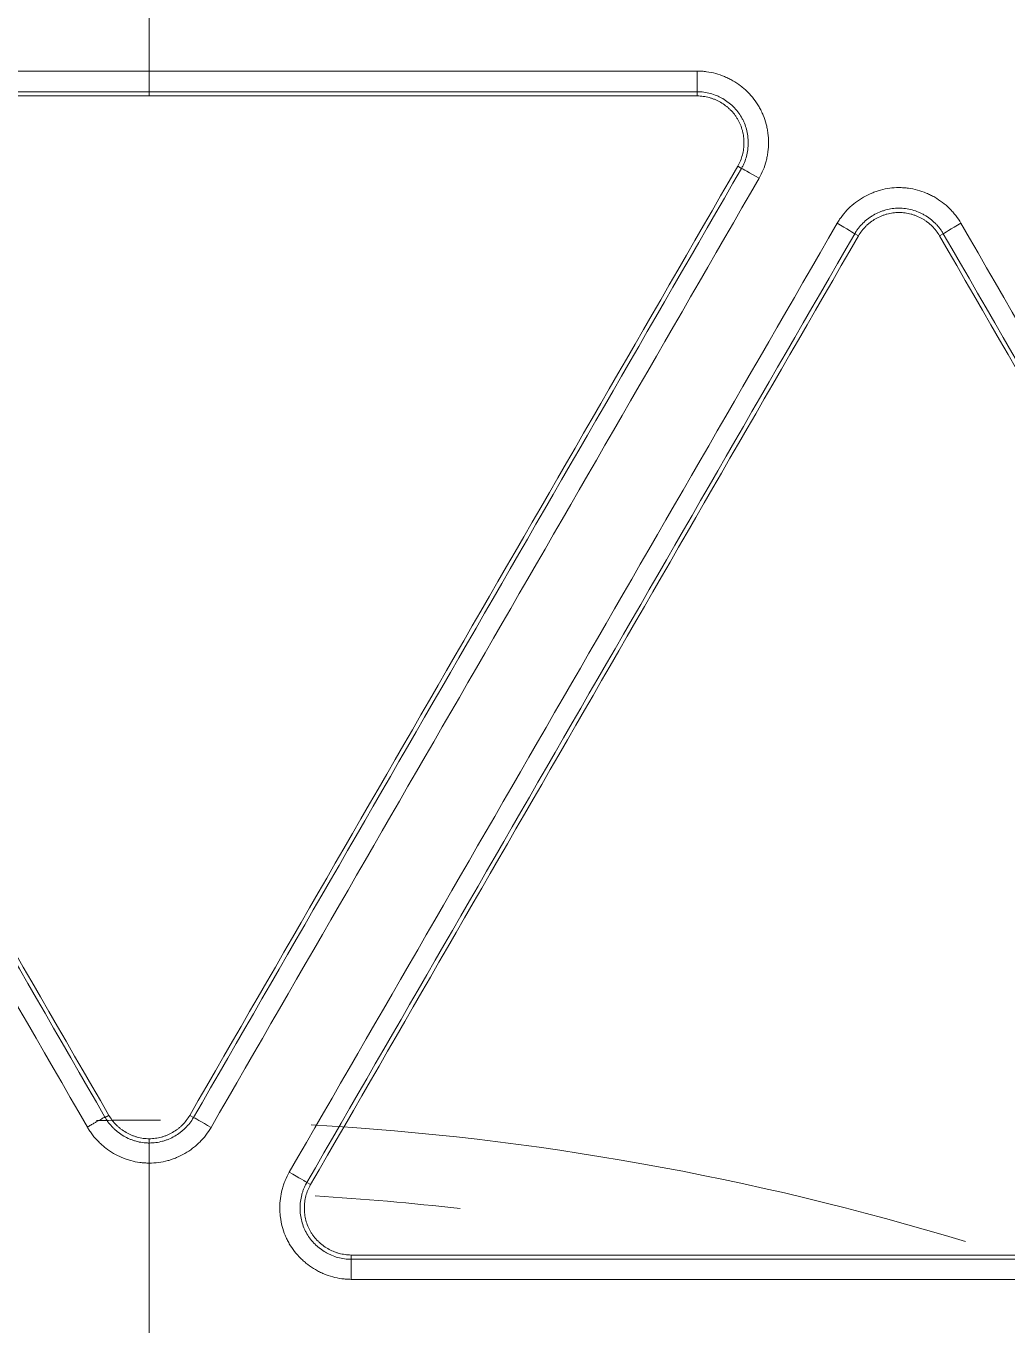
# Model space of a CAD drawing. Header units: inches. Extents: x 405346 to 489838, y -25612 to 14934.
# Drawn here: x 462791.85 to 462814.75, y 4382.03 to 4412.36 of the extents above; entities that cross this region are included whole.
import ezdxf

# ---------------------------------------------------------------- set-up
doc = ezdxf.new("R2010")
doc.units = ezdxf.units.IN
doc.header["$LTSCALE"] = 200
doc.header["$MEASUREMENT"] = 0
doc.linetypes.add('DH-HID2', pattern=[1.2, 0.8, -0.4])
doc.layers.add('FU-FURM', color=251, linetype='DH-HID2')
doc.layers.add('SS-EQ', color=2, linetype='Continuous', lineweight=20)

# ---------------------------------------------------------------- blocks, each defined once
blk = doc.blocks.new('FLLLL')
at = {"layer": 'FU-FURM'}
blk.add_lwpolyline([(463642, 4459.532), (463642, 2859.532), (462842, 2859.532), (462842, 4459.532)], close=True, dxfattribs=at)
blk = doc.blocks.new('4way무풍')
at = {"layer": 'SS-EQ'}
for p, q in [((12.787, 89.299), (12.787, 89.398)), ((13.822, 87.607), (13.735, 87.657)), ((16.551, 86.031), (16.464, 86.081)), ((18.533, 86.081), (18.446, 86.031)), ((0.943, 65.5), (1.03, 65.45)), ((0, 64.855), (0, 64.955)), ((3.677, 63.933), (3.763, 63.883)), ((4.711, 62.241), (4.711, 62.141))]:
    blk.add_line(p, q, dxfattribs=at)
for radius, start, end in [(65.391, 89.76987, 91.08355), (65.391, 73.06459, 86.68513), (63.738, 83.46672, 86.51992)]:
    blk.add_arc((0, 0), radius, start, end, dxfattribs=at)
for centre, major_axis, ratio, start_param, end_param in [((12.787, 89.872), (0, -0.474), 0.001676, 0.034907, 1.586967), ((14.232, 87.37), (-0.41, 0.237), 0.014507, 4.718581, 6.248275), ((16.054, 86.318), (0.41, -0.237), 0.014437, 0.03491, 1.576654), ((18.943, 86.318), (0.41, 0.237), 0.012068, 1.560903, 3.106684), ((1.44, 65.214), (-0.41, 0.237), 0.010058, 4.717946, 6.248277), ((3.267, 64.17), (0.41, -0.237), 0.010023, 0.034908, 1.576022), ((4.711, 61.668), (0, 0.474), 0.000705, 4.72322, 6.248279)]:
    blk.add_ellipse(centre, major_axis=major_axis, ratio=ratio, start_param=start_param, end_param=end_param, dxfattribs=at)
for points, knots in [([(-346.359, 0), (-346.359, 27.812), (-346.359, 55.623), (-346.359, 97.341), (-346.359, 111.247), (-346.359, 139.059), (-346.359, 152.964), (-346.359, 180.776), (-346.359, 194.682), (-346.359, 222.494), (-346.359, 236.4), (-346.358, 257.259), (-346.358, 264.212), (-346.359, 272.903), (-346.359, 274.641), (-346.359, 277.248), (-346.359, 278.117), (-346.358, 279.856), (-346.358, 280.725), (-346.358, 282.028), (-346.358, 282.463), (-346.358, 283.332), (-346.359, 283.767), (-346.359, 284.419), (-346.359, 284.636), (-346.359, 285.07), (-346.358, 285.288), (-346.355, 285.722), (-346.353, 285.939), (-346.345, 286.374), (-346.34, 286.591), (-346.322, 287.243), (-346.305, 287.677), (-346.262, 288.546), (-346.235, 288.98), (-346.174, 289.848), (-346.138, 290.283), (-346.078, 290.934), (-346.057, 291.151), (-346.012, 291.584), (-345.894, 292.666), (-345.748, 293.74), (-345.479, 295.449), (-345.327, 296.299), (-344.817, 298.834), (-344.407, 300.504), (-343.687, 302.982), (-343.172, 304.624), (-342.294, 307.059), (-341.638, 308.662), (-341.119, 309.858), (-340.941, 310.255), (-340.713, 310.75), (-340.668, 310.849), (-340.576, 311.047), (-340.437, 311.342), (-339.919, 312.422), (-339.029, 314.158), (-338.177, 315.659), (-336.854, 317.88), (-335.912, 319.32), (-334.41, 321.417), (-333.378, 322.795), (-331.741, 324.8), (-330.589, 326.095), (-329.702, 327.05), (-329.403, 327.366), (-329.023, 327.757), (-328.947, 327.835), (-328.795, 327.991), (-328.566, 328.224), (-327.719, 329.07), (-326.303, 330.411), (-324.35, 332.11), (-322.332, 333.721), (-320.944, 334.737), (-319.535, 335.723), (-318.819, 336.202), (-317.367, 337.129), (-315.893, 338.027), (-314.376, 338.866), (-313.222, 339.472), (-312.835, 339.671), (-312.249, 339.962), (-312.054, 340.059), (-311.662, 340.249), (-309.896, 341.094), (-308.103, 341.848), (-305.68, 342.749), (-304.055, 343.315), (-302.408, 343.812), (-299.923, 344.505), (-298.245, 344.898), (-295.697, 345.381), (-294.842, 345.525), (-293.766, 345.682), (-293.551, 345.712), (-293.119, 345.77), (-292.903, 345.798), (-292.254, 345.879), (-291.821, 345.928), (-290.523, 346.062), (-289.657, 346.132), (-288.357, 346.21), (-287.924, 346.231), (-287.057, 346.265), (-286.624, 346.277), (-285.974, 346.288), (-285.757, 346.29), (-285.323, 346.293), (-285.107, 346.293), (-284.673, 346.294), (-284.456, 346.293), (-284.023, 346.293), (-283.806, 346.293), (-283.155, 346.292), (-282.722, 346.292), (-281.855, 346.292), (-281.421, 346.292), (-280.12, 346.293), (-279.253, 346.293), (-277.519, 346.294), (-276.652, 346.294), (-274.05, 346.294), (-272.316, 346.294), (-267.113, 346.293), (-263.645, 346.293), (-256.707, 346.293), (-253.239, 346.293), (-242.833, 346.293), (-235.896, 346.294), (-222.022, 346.294), (-215.084, 346.294), (-194.273, 346.294), (-180.398, 346.294), (-152.65, 346.294), (-138.775, 346.294), (-111.027, 346.294), (-97.152, 346.294), (-69.403, 346.294), (-55.529, 346.294), (-34.718, 346.294), (-27.78, 346.294), (-13.906, 346.294), (-6.969, 346.294), (-0.032, 346.294)], [0, 0, 0, 0, 0.125, 0.125, 0.1875, 0.1875, 0.25, 0.25, 0.3125, 0.3125, 0.375, 0.375, 0.40625, 0.40625, 0.414063, 0.414063, 0.417969, 0.417969, 0.421875, 0.421875, 0.423828, 0.423828, 0.425781, 0.425781, 0.426758, 0.426758, 0.427734, 0.427734, 0.428711, 0.428711, 0.429688, 0.429688, 0.431641, 0.431641, 0.433594, 0.433594, 0.435547, 0.435547, 0.436523, 0.436523, 0.4375, 0.441406, 0.441406, 0.445313, 0.445313, 0.453125, 0.453125, 0.457031, 0.460938, 0.464844, 0.464844, 0.466797, 0.466797, 0.467285, 0.467285, 0.467773, 0.46875, 0.472656, 0.476563, 0.476563, 0.484375, 0.484375, 0.488281, 0.492188, 0.496094, 0.496094, 0.498047, 0.498047, 0.498535, 0.498535, 0.499023, 0.5, 0.503906, 0.507813, 0.511719, 0.515625, 0.515625, 0.519531, 0.519531, 0.523438, 0.527344, 0.527344, 0.529297, 0.529297, 0.530273, 0.530273, 0.53125, 0.539063, 0.539063, 0.542969, 0.546875, 0.546875, 0.554688, 0.554688, 0.558594, 0.558594, 0.55957, 0.55957, 0.560547, 0.560547, 0.5625, 0.5625, 0.566406, 0.566406, 0.568359, 0.568359, 0.570313, 0.570313, 0.571289, 0.571289, 0.572266, 0.572266, 0.573242, 0.573242, 0.574219, 0.574219, 0.576172, 0.576172, 0.578125, 0.578125, 0.582031, 0.582031, 0.585938, 0.585938, 0.59375, 0.59375, 0.609375, 0.609375, 0.625, 0.625, 0.65625, 0.65625, 0.6875, 0.6875, 0.75, 0.75, 0.8125, 0.8125, 0.875, 0.875, 0.9375, 0.9375, 0.96875, 0.96875, 1, 1, 1, 1]), ([(0.032, 346.294), (6.969, 346.294), (13.906, 346.294), (27.78, 346.294), (34.717, 346.294), (55.528, 346.294), (69.403, 346.294), (97.151, 346.294), (111.025, 346.294), (138.774, 346.294), (152.648, 346.294), (180.396, 346.294), (194.27, 346.294), (215.082, 346.294), (222.019, 346.294), (235.893, 346.294), (242.83, 346.293), (253.236, 346.293), (256.704, 346.293), (263.641, 346.293), (267.11, 346.293), (272.313, 346.294), (274.047, 346.294), (276.648, 346.294), (277.516, 346.294), (279.25, 346.293), (280.117, 346.293), (281.418, 346.292), (281.851, 346.292), (282.718, 346.292), (283.152, 346.292), (283.802, 346.293), (284.019, 346.293), (284.453, 346.293), (284.669, 346.294), (285.103, 346.293), (285.32, 346.293), (285.753, 346.29), (285.97, 346.288), (286.62, 346.277), (287.054, 346.265), (287.92, 346.231), (288.353, 346.21), (289.653, 346.132), (290.519, 346.062), (291.818, 345.929), (292.25, 345.88), (292.899, 345.799), (293.116, 345.771), (293.548, 345.712), (294.627, 345.561), (295.697, 345.381), (298.249, 344.897), (299.929, 344.504), (302.417, 343.81), (304.065, 343.312), (305.692, 342.745), (308.116, 341.843), (309.711, 341.171), (311.481, 340.335), (311.677, 340.241), (312.069, 340.051), (312.265, 339.955), (312.851, 339.663), (313.238, 339.464), (314.393, 338.857), (315.91, 338.017), (317.385, 337.118), (318.837, 336.19), (319.553, 335.711), (320.962, 334.724), (322.351, 333.707), (324.369, 332.094), (326.323, 330.393), (327.582, 329.199), (328.355, 328.434), (328.586, 328.204), (328.815, 327.97), (328.968, 327.815), (329.044, 327.736), (329.423, 327.345), (329.723, 327.029), (330.61, 326.072), (331.762, 324.776), (333.399, 322.77), (334.43, 321.391), (335.932, 319.291), (336.873, 317.85), (338.196, 315.627), (339.047, 314.124), (339.838, 312.579), (340.313, 311.601), (340.454, 311.306), (340.593, 311.01), (340.685, 310.812), (340.731, 310.713), (340.958, 310.218), (341.136, 309.82), (341.654, 308.624), (342.309, 307.019), (343.186, 304.582), (343.7, 302.939), (344.419, 300.459), (344.828, 298.787), (345.336, 296.251), (345.487, 295.4), (345.755, 293.69), (345.871, 292.83), (345.994, 291.749), (346.017, 291.532), (346.062, 291.099), (346.083, 290.881), (346.143, 290.23), (346.178, 289.796), (346.239, 288.927), (346.265, 288.492), (346.307, 287.624), (346.324, 287.189), (346.342, 286.538), (346.347, 286.32), (346.354, 285.886), (346.356, 285.669), (346.359, 285.234), (346.359, 285.017), (346.359, 284.582), (346.359, 284.365), (346.359, 283.714), (346.358, 283.279), (346.358, 282.41), (346.358, 281.976), (346.358, 280.672), (346.358, 279.803), (346.359, 278.065), (346.359, 277.196), (346.359, 274.59), (346.359, 272.852), (346.358, 264.162), (346.359, 257.21), (346.359, 236.355), (346.359, 222.452), (346.359, 194.646), (346.359, 180.742), (346.359, 152.936), (346.359, 139.033), (346.359, 111.226), (346.359, 69.516), (346.359, 27.806), (346.359, 0)], [0, 0, 0, 0, 0.03125, 0.03125, 0.0625, 0.0625, 0.125, 0.125, 0.1875, 0.1875, 0.25, 0.25, 0.3125, 0.3125, 0.34375, 0.34375, 0.375, 0.375, 0.390625, 0.390625, 0.40625, 0.40625, 0.414062, 0.414062, 0.417969, 0.417969, 0.421875, 0.421875, 0.423828, 0.423828, 0.425781, 0.425781, 0.426758, 0.426758, 0.427734, 0.427734, 0.428711, 0.428711, 0.429687, 0.429687, 0.431641, 0.431641, 0.433594, 0.433594, 0.4375, 0.4375, 0.439453, 0.439453, 0.44043, 0.44043, 0.441406, 0.445312, 0.445312, 0.453125, 0.453125, 0.457031, 0.460937, 0.460937, 0.46875, 0.46875, 0.469727, 0.469727, 0.470703, 0.470703, 0.472656, 0.472656, 0.476562, 0.480469, 0.480469, 0.484375, 0.484375, 0.488281, 0.492187, 0.496094, 0.5, 0.5, 0.500977, 0.501465, 0.501465, 0.501953, 0.501953, 0.503906, 0.503906, 0.507812, 0.511719, 0.515625, 0.515625, 0.523437, 0.523437, 0.527344, 0.53125, 0.53125, 0.532227, 0.532715, 0.532715, 0.533203, 0.533203, 0.535156, 0.535156, 0.539062, 0.542969, 0.546875, 0.546875, 0.554687, 0.554687, 0.558594, 0.558594, 0.5625, 0.5625, 0.563477, 0.563477, 0.564453, 0.564453, 0.566406, 0.566406, 0.568359, 0.568359, 0.570312, 0.570312, 0.571289, 0.571289, 0.572266, 0.572266, 0.573242, 0.573242, 0.574219, 0.574219, 0.576172, 0.576172, 0.578125, 0.578125, 0.582031, 0.582031, 0.585937, 0.585937, 0.59375, 0.59375, 0.625, 0.625, 0.6875, 0.6875, 0.75, 0.75, 0.8125, 0.8125, 0.875, 1, 1, 1, 1]), ([(-0.032, 345.099), (-6.961, 345.099), (-13.891, 345.099), (-27.749, 345.099), (-34.679, 345.098), (-55.467, 345.098), (-69.326, 345.098), (-97.044, 345.097), (-110.903, 345.097), (-138.621, 345.096), (-152.479, 345.095), (-180.197, 345.093), (-194.056, 345.092), (-214.845, 345.089), (-221.774, 345.088), (-235.633, 345.086), (-242.562, 345.085), (-256.421, 345.082), (-263.351, 345.08), (-272.012, 345.079), (-273.745, 345.079), (-276.343, 345.078), (-277.21, 345.078), (-278.942, 345.077), (-279.808, 345.077), (-281.107, 345.076), (-281.54, 345.076), (-282.407, 345.076), (-282.84, 345.076), (-283.706, 345.075), (-284.139, 345.075), (-284.789, 345.074), (-285.005, 345.073), (-285.438, 345.071), (-285.655, 345.069), (-286.304, 345.059), (-286.737, 345.048), (-287.602, 345.017), (-288.034, 344.996), (-289.33, 344.921), (-290.194, 344.852), (-291.488, 344.721), (-291.92, 344.673), (-292.566, 344.593), (-292.782, 344.565), (-293.212, 344.507), (-294.286, 344.357), (-295.351, 344.179), (-297.891, 343.698), (-299.563, 343.307), (-302.038, 342.614), (-303.678, 342.117), (-305.297, 341.55), (-307.709, 340.648), (-309.296, 339.975), (-311.056, 339.137), (-311.349, 338.996), (-311.641, 338.852), (-311.836, 338.756), (-311.933, 338.707), (-312.418, 338.463), (-312.803, 338.264), (-313.95, 337.656), (-314.704, 337.235), (-316.19, 336.364), (-316.921, 335.913), (-318.363, 334.982), (-319.073, 334.501), (-320.472, 333.511), (-321.848, 332.49), (-323.849, 330.871), (-325.784, 329.163), (-327.03, 327.964), (-327.795, 327.195), (-327.947, 327.04), (-328.25, 326.729), (-328.401, 326.572), (-328.849, 326.101), (-329.144, 325.784), (-330.019, 324.826), (-331.153, 323.527), (-332.763, 321.515), (-333.776, 320.132), (-334.759, 318.728), (-335.235, 318.015), (-336.157, 316.57), (-336.603, 315.837), (-337.465, 314.349), (-338.296, 312.841), (-339.065, 311.29), (-339.481, 310.406), (-339.527, 310.307), (-339.618, 310.11), (-339.754, 309.814), (-340.065, 309.122), (-340.322, 308.526), (-340.821, 307.33), (-341.451, 305.726), (-342.288, 303.29), (-342.776, 301.647), (-343.454, 299.168), (-343.836, 297.496), (-344.302, 294.959), (-344.439, 294.108), (-344.619, 292.825), (-344.701, 292.181), (-344.786, 291.427), (-344.82, 291.103), (-344.842, 290.887), (-344.852, 290.779), (-344.946, 289.806), (-345.01, 288.941), (-345.078, 287.644), (-345.096, 287.211), (-345.116, 286.563), (-345.122, 286.346), (-345.13, 285.914), (-345.133, 285.698), (-345.138, 285.265), (-345.139, 285.049), (-345.14, 284.616), (-345.14, 284.4), (-345.141, 283.751), (-345.141, 283.319), (-345.141, 282.67), (-345.141, 282.453), (-345.141, 282.021), (-345.141, 281.805), (-345.142, 281.156), (-345.142, 280.723), (-345.142, 279.426), (-345.143, 278.561), (-345.144, 276.83), (-345.144, 275.965), (-345.145, 273.37), (-345.145, 271.64), (-345.146, 262.989), (-345.147, 256.068), (-345.152, 235.306), (-345.154, 221.464), (-345.157, 193.781), (-345.158, 179.94), (-345.16, 152.257), (-345.161, 138.415), (-345.162, 110.732), (-345.163, 69.207), (-345.164, 27.683), (-345.164, 0)], [0, 0, 0, 0, 0.03125, 0.03125, 0.0625, 0.0625, 0.125, 0.125, 0.1875, 0.1875, 0.25, 0.25, 0.3125, 0.3125, 0.34375, 0.34375, 0.375, 0.375, 0.40625, 0.40625, 0.414063, 0.414063, 0.417969, 0.417969, 0.421875, 0.421875, 0.423828, 0.423828, 0.425781, 0.425781, 0.427734, 0.427734, 0.428711, 0.428711, 0.429688, 0.429688, 0.431641, 0.431641, 0.433594, 0.433594, 0.4375, 0.4375, 0.439453, 0.439453, 0.44043, 0.44043, 0.441406, 0.445313, 0.445313, 0.453125, 0.453125, 0.457031, 0.460938, 0.460938, 0.46875, 0.46875, 0.469727, 0.470215, 0.470215, 0.470703, 0.470703, 0.472656, 0.472656, 0.476563, 0.476563, 0.480469, 0.480469, 0.484375, 0.484375, 0.488281, 0.492188, 0.496094, 0.5, 0.5, 0.500977, 0.500977, 0.501953, 0.501953, 0.503906, 0.503906, 0.507813, 0.511719, 0.515625, 0.515625, 0.519531, 0.519531, 0.523438, 0.523438, 0.527344, 0.53125, 0.53125, 0.531738, 0.531738, 0.532227, 0.533203, 0.535156, 0.535156, 0.539063, 0.542969, 0.546875, 0.546875, 0.554688, 0.554688, 0.558594, 0.558594, 0.560547, 0.561523, 0.562012, 0.562012, 0.5625, 0.5625, 0.566406, 0.566406, 0.568359, 0.568359, 0.569336, 0.569336, 0.570313, 0.570313, 0.571289, 0.571289, 0.572266, 0.572266, 0.574219, 0.574219, 0.575195, 0.575195, 0.576172, 0.576172, 0.578125, 0.578125, 0.582031, 0.582031, 0.585938, 0.585938, 0.59375, 0.59375, 0.625, 0.625, 0.6875, 0.6875, 0.75, 0.75, 0.8125, 0.8125, 0.875, 1, 1, 1, 1]), ([(345.164, 0), (345.164, 27.72), (345.163, 69.299), (345.162, 110.879), (345.161, 138.598), (345.16, 152.458), (345.159, 180.178), (345.157, 194.038), (345.154, 221.758), (345.152, 235.618), (345.147, 256.407), (345.146, 263.337), (345.145, 272), (345.145, 273.732), (345.144, 276.331), (345.144, 277.197), (345.143, 278.93), (345.142, 279.796), (345.142, 281.095), (345.141, 281.528), (345.141, 282.395), (345.142, 282.828), (345.141, 283.694), (345.141, 284.127), (345.14, 284.777), (345.139, 284.993), (345.136, 285.426), (345.134, 285.643), (345.124, 286.293), (345.113, 286.726), (345.081, 287.592), (345.06, 288.025), (345.009, 288.891), (344.979, 289.324), (344.926, 289.973), (344.898, 290.298), (344.868, 290.622), (344.847, 290.839), (344.836, 290.947), (344.736, 291.92), (344.629, 292.78), (344.379, 294.49), (344.236, 295.34), (343.754, 297.876), (343.361, 299.547), (342.666, 302.024), (342.167, 303.666), (341.312, 306.1), (340.67, 307.703), (340.162, 308.898), (339.901, 309.494), (339.629, 310.086), (339.446, 310.481), (339.353, 310.677), (338.885, 311.657), (338.495, 312.43), (337.684, 313.954), (337.263, 314.706), (336.391, 316.188), (335.94, 316.919), (335.007, 318.359), (334.525, 319.069), (333.532, 320.468), (332.508, 321.846), (330.881, 323.85), (329.736, 325.143), (328.853, 326.097), (328.555, 326.413), (328.177, 326.804), (328.101, 326.882), (327.949, 327.037), (327.721, 327.27), (327.491, 327.5), (326.721, 328.264), (325.466, 329.454), (323.518, 331.149), (321.504, 332.755), (320.119, 333.766), (318.711, 334.748), (317.997, 335.224), (316.546, 336.146), (315.81, 336.592), (314.315, 337.454), (313.557, 337.87), (312.595, 338.371), (312.305, 338.52), (312.014, 338.666), (311.82, 338.764), (311.722, 338.812), (311.235, 339.053), (310.844, 339.24), (309.666, 339.79), (308.875, 340.138), (307.283, 340.799), (305.68, 341.425), (303.244, 342.257), (301.598, 342.742), (299.114, 343.417), (297.436, 343.796), (294.888, 344.258), (294.033, 344.394), (292.957, 344.542), (292.742, 344.57), (292.31, 344.625), (291.663, 344.703), (291.015, 344.771), (289.72, 344.892), (288.856, 344.953), (287.56, 345.018), (287.128, 345.036), (286.48, 345.054), (286.264, 345.059), (285.832, 345.066), (285.615, 345.069), (285.183, 345.072), (284.967, 345.073), (284.535, 345.074), (284.318, 345.075), (283.67, 345.075), (283.237, 345.076), (282.589, 345.076), (282.373, 345.076), (281.94, 345.076), (281.724, 345.076), (281.076, 345.076), (280.643, 345.076), (279.346, 345.077), (278.481, 345.077), (276.752, 345.078), (275.887, 345.078), (273.293, 345.079), (271.563, 345.079), (262.916, 345.08), (255.998, 345.082), (242.162, 345.085), (235.244, 345.086), (221.408, 345.088), (214.49, 345.089), (193.736, 345.092), (179.9, 345.093), (152.228, 345.095), (138.392, 345.096), (110.72, 345.097), (96.884, 345.097), (69.212, 345.098), (55.376, 345.098), (34.622, 345.098), (27.704, 345.099), (13.868, 345.099), (6.95, 345.099), (0.032, 345.099)], [0, 0, 0, 0, 0.125, 0.1875, 0.1875, 0.25, 0.25, 0.3125, 0.3125, 0.375, 0.375, 0.40625, 0.40625, 0.414063, 0.414063, 0.417969, 0.417969, 0.421875, 0.421875, 0.423828, 0.423828, 0.425781, 0.425781, 0.427734, 0.427734, 0.428711, 0.428711, 0.429688, 0.429688, 0.431641, 0.431641, 0.433594, 0.433594, 0.435547, 0.435547, 0.436523, 0.437012, 0.437012, 0.4375, 0.4375, 0.441406, 0.441406, 0.445313, 0.445313, 0.453125, 0.453125, 0.457031, 0.460938, 0.464844, 0.464844, 0.466797, 0.467773, 0.467773, 0.46875, 0.46875, 0.472656, 0.472656, 0.476563, 0.476563, 0.480469, 0.480469, 0.484375, 0.484375, 0.488281, 0.492188, 0.496094, 0.496094, 0.498047, 0.498047, 0.498535, 0.498535, 0.499023, 0.5, 0.5, 0.503906, 0.507813, 0.511719, 0.515625, 0.515625, 0.519531, 0.519531, 0.523438, 0.523438, 0.527344, 0.527344, 0.52832, 0.528809, 0.528809, 0.529297, 0.529297, 0.53125, 0.53125, 0.535156, 0.535156, 0.539063, 0.542969, 0.546875, 0.546875, 0.554688, 0.554688, 0.558594, 0.558594, 0.55957, 0.55957, 0.560547, 0.5625, 0.5625, 0.566406, 0.566406, 0.568359, 0.568359, 0.569336, 0.569336, 0.570313, 0.570313, 0.571289, 0.571289, 0.572266, 0.572266, 0.574219, 0.574219, 0.575195, 0.575195, 0.576172, 0.576172, 0.578125, 0.578125, 0.582031, 0.582031, 0.585938, 0.585938, 0.59375, 0.59375, 0.625, 0.625, 0.65625, 0.65625, 0.6875, 0.6875, 0.75, 0.75, 0.8125, 0.8125, 0.875, 0.875, 0.9375, 0.9375, 0.96875, 0.96875, 1, 1, 1, 1]), ([(0, 89.879), (0, 89.849), (0, 89.818), (0, 89.758), (0, 89.728), (0, 89.671), (0, 89.643), (0, 89.592), (0, 89.567), (0, 89.523), (0, 89.503), (0, 89.467), (0, 89.452), (0, 89.427), (0, 89.417), (0, 89.403), (0, 89.399), (0, 89.398)], [0, 0, 0, 0, 0.125, 0.125, 0.25, 0.25, 0.375, 0.375, 0.5, 0.5, 0.625, 0.625, 0.75, 0.75, 0.875, 0.875, 1, 1, 1, 1]), ([(12.788, 89.879), (12.825, 89.879), (12.862, 89.878), (12.935, 89.873), (12.971, 89.869), (13.079, 89.855), (13.221, 89.825), (13.358, 89.778), (13.443, 89.743), (13.46, 89.736), (13.493, 89.72), (13.542, 89.697), (13.59, 89.671), (13.685, 89.617), (13.745, 89.577), (13.831, 89.51), (13.86, 89.487), (13.901, 89.451), (13.915, 89.439), (13.942, 89.414), (13.955, 89.401), (14.019, 89.337), (14.115, 89.229), (14.196, 89.108), (14.251, 89.013), (14.268, 88.981), (14.3, 88.915), (14.315, 88.882), (14.357, 88.782), (14.379, 88.713), (14.407, 88.608), (14.415, 88.572), (14.426, 88.519), (14.429, 88.501), (14.435, 88.465), (14.438, 88.447), (14.449, 88.356), (14.458, 88.211), (14.449, 88.066), (14.438, 87.976), (14.435, 87.958), (14.429, 87.922), (14.426, 87.904), (14.415, 87.85), (14.407, 87.814), (14.379, 87.709), (14.356, 87.64), (14.301, 87.506), (14.269, 87.441), (14.233, 87.377)], [0, 0, 0, 0, 0.03125, 0.03125, 0.0625, 0.0625, 0.125, 0.1875, 0.1875, 0.203125, 0.203125, 0.21875, 0.25, 0.25, 0.3125, 0.3125, 0.34375, 0.34375, 0.359375, 0.359375, 0.375, 0.375, 0.4375, 0.5, 0.5, 0.53125, 0.53125, 0.5625, 0.5625, 0.625, 0.625, 0.65625, 0.65625, 0.671875, 0.671875, 0.6875, 0.6875, 0.75, 0.8125, 0.8125, 0.828125, 0.828125, 0.84375, 0.84375, 0.875, 0.875, 0.9375, 0.9375, 1, 1, 1, 1]), ([(13.822, 87.607), (13.823, 87.61), (13.825, 87.613), (13.828, 87.618), (13.833, 87.627), (13.844, 87.647), (13.865, 87.688), (13.881, 87.723), (13.91, 87.795), (13.926, 87.844), (13.946, 87.92), (13.952, 87.945), (13.962, 87.997), (13.966, 88.023), (13.976, 88.1), (13.983, 88.204), (13.976, 88.307), (13.968, 88.372), (13.966, 88.385), (13.962, 88.411), (13.955, 88.45), (13.946, 88.488), (13.926, 88.563), (13.91, 88.612), (13.881, 88.684), (13.87, 88.708), (13.847, 88.755), (13.835, 88.778), (13.796, 88.846), (13.767, 88.889), (13.703, 88.971), (13.669, 89.01), (13.613, 89.065), (13.594, 89.083), (13.554, 89.117), (13.534, 89.133), (13.472, 89.181), (13.429, 89.209), (13.361, 89.248), (13.327, 89.267), (13.292, 89.284), (13.268, 89.295), (13.256, 89.3), (13.195, 89.325), (13.097, 89.359), (12.996, 89.38), (12.918, 89.391), (12.892, 89.393), (12.853, 89.396), (12.84, 89.397), (12.82, 89.398), (12.81, 89.398), (12.801, 89.398), (12.794, 89.398), (12.791, 89.398), (12.787, 89.398)], [0, 0, 0, 0, 0.003906, 0.003906, 0.007812, 0.015625, 0.03125, 0.0625, 0.0625, 0.125, 0.125, 0.15625, 0.15625, 0.1875, 0.1875, 0.25, 0.3125, 0.3125, 0.328125, 0.328125, 0.34375, 0.375, 0.375, 0.4375, 0.4375, 0.46875, 0.46875, 0.5, 0.5, 0.5625, 0.5625, 0.625, 0.625, 0.65625, 0.65625, 0.6875, 0.6875, 0.75, 0.75, 0.78125, 0.796875, 0.796875, 0.8125, 0.8125, 0.875, 0.9375, 0.9375, 0.96875, 0.96875, 0.984375, 0.984375, 0.992188, 0.996094, 0.996094, 1, 1, 1, 1]), ([(12.787, 89.299), (12.836, 89.299), (12.883, 89.295), (12.977, 89.282), (13.024, 89.273), (13.093, 89.254), (13.116, 89.247), (13.161, 89.231), (13.184, 89.222), (13.25, 89.195), (13.335, 89.152), (13.414, 89.1), (13.462, 89.063), (13.471, 89.056), (13.49, 89.041), (13.518, 89.018), (13.544, 88.993), (13.594, 88.943), (13.626, 88.908), (13.67, 88.852), (13.684, 88.832), (13.71, 88.793), (13.723, 88.772), (13.759, 88.71), (13.801, 88.624), (13.831, 88.534), (13.849, 88.465), (13.855, 88.441), (13.864, 88.394), (13.868, 88.371), (13.877, 88.3), (13.88, 88.252), (13.88, 88.181), (13.879, 88.157), (13.876, 88.109), (13.874, 88.085), (13.865, 88.014), (13.846, 87.92), (13.816, 87.83), (13.78, 87.742), (13.759, 87.699), (13.735, 87.657)], [0, 0, 0, 0, 0.0625, 0.0625, 0.125, 0.125, 0.15625, 0.15625, 0.1875, 0.1875, 0.25, 0.3125, 0.3125, 0.328125, 0.328125, 0.34375, 0.375, 0.375, 0.4375, 0.4375, 0.46875, 0.46875, 0.5, 0.5, 0.5625, 0.625, 0.625, 0.65625, 0.65625, 0.6875, 0.6875, 0.75, 0.75, 0.78125, 0.78125, 0.8125, 0.8125, 0.875, 0.9375, 0.9375, 1, 1, 1, 1]), ([(16.055, 86.325), (16.073, 86.357), (16.093, 86.388), (16.134, 86.449), (16.155, 86.478), (16.222, 86.565), (16.318, 86.673), (16.427, 86.768), (16.5, 86.823), (16.514, 86.834), (16.544, 86.856), (16.589, 86.887), (16.636, 86.915), (16.73, 86.97), (16.794, 87.002), (16.895, 87.044), (16.929, 87.057), (16.981, 87.075), (16.998, 87.08), (17.033, 87.091), (17.051, 87.096), (17.138, 87.12), (17.209, 87.135), (17.353, 87.154), (17.425, 87.159), (17.534, 87.159), (17.571, 87.158), (17.644, 87.153), (17.681, 87.149), (17.79, 87.135), (17.861, 87.12), (18, 87.082), (18.069, 87.059), (18.169, 87.017), (18.203, 87.002), (18.252, 86.977), (18.268, 86.969), (18.3, 86.952), (18.316, 86.943), (18.395, 86.897), (18.515, 86.817), (18.625, 86.722), (18.69, 86.658), (18.703, 86.645), (18.728, 86.618), (18.765, 86.578), (18.8, 86.536), (18.867, 86.449), (18.907, 86.389), (18.944, 86.325)], [0, 0, 0, 0, 0.03125, 0.03125, 0.0625, 0.0625, 0.125, 0.1875, 0.1875, 0.203125, 0.203125, 0.21875, 0.25, 0.25, 0.3125, 0.3125, 0.34375, 0.34375, 0.359375, 0.359375, 0.375, 0.375, 0.4375, 0.4375, 0.5, 0.5, 0.53125, 0.53125, 0.5625, 0.5625, 0.625, 0.625, 0.6875, 0.6875, 0.71875, 0.71875, 0.734375, 0.734375, 0.75, 0.75, 0.8125, 0.875, 0.875, 0.890625, 0.890625, 0.90625, 0.9375, 0.9375, 1, 1, 1, 1]), ([(18.533, 86.081), (18.529, 86.087), (18.526, 86.093), (18.519, 86.104), (18.509, 86.121), (18.484, 86.159), (18.446, 86.212), (18.413, 86.252), (18.378, 86.291), (18.36, 86.31), (18.304, 86.365), (18.225, 86.433), (18.139, 86.49), (18.071, 86.529), (18.048, 86.542), (18.001, 86.565), (17.978, 86.576), (17.906, 86.606), (17.857, 86.623), (17.757, 86.65), (17.706, 86.66), (17.628, 86.671), (17.602, 86.674), (17.55, 86.677), (17.523, 86.678), (17.445, 86.678), (17.393, 86.674), (17.291, 86.66), (17.24, 86.65), (17.165, 86.629), (17.139, 86.621), (17.09, 86.604), (17.066, 86.595), (16.994, 86.565), (16.948, 86.542), (16.88, 86.503), (16.847, 86.482), (16.815, 86.46), (16.794, 86.445), (16.783, 86.437), (16.731, 86.398), (16.653, 86.33), (16.584, 86.252), (16.536, 86.191), (16.521, 86.17), (16.499, 86.137), (16.491, 86.126), (16.481, 86.109), (16.478, 86.104), (16.471, 86.093), (16.468, 86.087), (16.464, 86.081)], [0, 0, 0, 0, 0.007813, 0.007813, 0.015625, 0.03125, 0.0625, 0.09375, 0.09375, 0.125, 0.125, 0.1875, 0.25, 0.25, 0.28125, 0.28125, 0.3125, 0.3125, 0.375, 0.375, 0.4375, 0.4375, 0.46875, 0.46875, 0.5, 0.5, 0.5625, 0.5625, 0.625, 0.625, 0.65625, 0.65625, 0.6875, 0.6875, 0.75, 0.75, 0.78125, 0.796875, 0.796875, 0.8125, 0.8125, 0.875, 0.9375, 0.9375, 0.96875, 0.96875, 0.984375, 0.984375, 0.992188, 0.992188, 1, 1, 1, 1]), ([(16.551, 86.031), (16.575, 86.073), (16.601, 86.113), (16.66, 86.188), (16.691, 86.223), (16.742, 86.273), (16.76, 86.29), (16.796, 86.321), (16.815, 86.336), (16.872, 86.38), (16.951, 86.432), (17.036, 86.475), (17.091, 86.498), (17.103, 86.502), (17.125, 86.511), (17.159, 86.523), (17.193, 86.534), (17.262, 86.553), (17.308, 86.562), (17.379, 86.572), (17.402, 86.574), (17.45, 86.578), (17.474, 86.579), (17.546, 86.579), (17.641, 86.572), (17.734, 86.553), (17.804, 86.534), (17.827, 86.527), (17.872, 86.511), (17.894, 86.503), (17.96, 86.475), (18.003, 86.454), (18.065, 86.419), (18.085, 86.406), (18.125, 86.38), (18.144, 86.366), (18.202, 86.322), (18.274, 86.26), (18.337, 86.189), (18.395, 86.113), (18.422, 86.073), (18.446, 86.031)], [0, 0, 0, 0, 0.0625, 0.0625, 0.125, 0.125, 0.15625, 0.15625, 0.1875, 0.1875, 0.25, 0.3125, 0.3125, 0.328125, 0.328125, 0.34375, 0.375, 0.375, 0.4375, 0.4375, 0.46875, 0.46875, 0.5, 0.5, 0.5625, 0.625, 0.625, 0.65625, 0.65625, 0.6875, 0.6875, 0.75, 0.75, 0.78125, 0.78125, 0.8125, 0.8125, 0.875, 0.9375, 0.9375, 1, 1, 1, 1]), ([(-1.446, 65.229), (-1.419, 65.244), (-1.393, 65.259), (-1.342, 65.289), (-1.317, 65.303), (-1.268, 65.331), (-1.245, 65.344), (-1.201, 65.369), (-1.18, 65.381), (-1.143, 65.402), (-1.125, 65.412), (-1.095, 65.429), (-1.082, 65.436), (-1.061, 65.448), (-1.052, 65.452), (-1.04, 65.459), (-1.037, 65.46), (-1.036, 65.461)], [0, 0, 0, 0, 0.125, 0.125, 0.25, 0.25, 0.375, 0.375, 0.5, 0.5, 0.625, 0.625, 0.75, 0.75, 0.875, 0.875, 1, 1, 1, 1]), ([(0, 64.387), (-0.037, 64.387), (-0.074, 64.388), (-0.147, 64.393), (-0.183, 64.397), (-0.291, 64.411), (-0.363, 64.426), (-0.468, 64.455), (-0.503, 64.465), (-0.555, 64.483), (-0.572, 64.49), (-0.606, 64.503), (-0.623, 64.51), (-0.708, 64.545), (-0.838, 64.61), (-0.959, 64.692), (-1.031, 64.748), (-1.046, 64.759), (-1.074, 64.782), (-1.088, 64.794), (-1.129, 64.831), (-1.156, 64.856), (-1.233, 64.934), (-1.281, 64.988), (-1.347, 65.075), (-1.378, 65.12), (-1.413, 65.174), (-1.427, 65.197), (-1.436, 65.213), (-1.441, 65.221), (-1.446, 65.229)], [0, 0, 0, 0, 0.0625, 0.0625, 0.125, 0.125, 0.25, 0.25, 0.3125, 0.3125, 0.34375, 0.34375, 0.375, 0.375, 0.5, 0.625, 0.625, 0.65625, 0.65625, 0.6875, 0.6875, 0.75, 0.75, 0.875, 0.875, 0.9375, 0.96875, 0.984375, 0.984375, 1, 1, 1, 1]), ([(-1.036, 65.461), (-1.034, 65.461), (-1.03, 65.461), (-1.024, 65.462), (-1.019, 65.463), (-1.014, 65.465), (-1.009, 65.466), (-1.004, 65.468), (-0.999, 65.47), (-0.994, 65.472), (-0.989, 65.474), (-0.984, 65.477), (-0.979, 65.48), (-0.973, 65.483), (-0.967, 65.487), (-0.961, 65.49), (-0.955, 65.494), (-0.949, 65.497), (-0.945, 65.499), (-0.943, 65.5)], [0, 0, 0, 0, 0.051954, 0.103907, 0.15586, 0.207813, 0.259765, 0.311719, 0.363672, 0.415626, 0.46758, 0.519535, 0.588173, 0.656811, 0.725449, 0.794087, 0.862724, 0.931362, 1, 1, 1, 1]), ([(-1.035, 65.461), (-1.029, 65.449), (-1.022, 65.438), (-1.009, 65.415), (-0.987, 65.382), (-0.965, 65.35), (-0.918, 65.288), (-0.883, 65.248), (-0.828, 65.193), (-0.809, 65.174), (-0.779, 65.148), (-0.769, 65.14), (-0.749, 65.123), (-0.739, 65.115), (-0.687, 65.074), (-0.6, 65.016), (-0.507, 64.969), (-0.434, 64.938), (-0.409, 64.929), (-0.36, 64.912), (-0.335, 64.904), (-0.259, 64.883), (-0.208, 64.873), (-0.131, 64.862), (-0.092, 64.858), (-0.046, 64.856), (-0.023, 64.855), (-0.013, 64.855), (-0.007, 64.855), (-0.003, 64.855), (0, 64.855)], [0, 0, 0, 0, 0.03125, 0.03125, 0.0625, 0.125, 0.125, 0.25, 0.25, 0.3125, 0.3125, 0.34375, 0.34375, 0.375, 0.375, 0.5, 0.625, 0.625, 0.6875, 0.6875, 0.75, 0.75, 0.875, 0.875, 0.9375, 0.96875, 0.984375, 0.992187, 0.992187, 1, 1, 1, 1]), ([(-0.943, 65.5), (-0.919, 65.459), (-0.866, 65.38), (-0.803, 65.309), (-0.753, 65.259), (-0.735, 65.242), (-0.699, 65.211), (-0.681, 65.196), (-0.624, 65.152), (-0.545, 65.1), (-0.46, 65.058), (-0.405, 65.035), (-0.394, 65.03), (-0.371, 65.022), (-0.338, 65.009), (-0.304, 64.999), (-0.235, 64.98), (-0.189, 64.971), (-0.095, 64.958), (-0.048, 64.955), (0, 64.955)], [0, 0, 0, 0, 0.125, 0.25, 0.25, 0.3125, 0.3125, 0.375, 0.375, 0.5, 0.625, 0.625, 0.65625, 0.65625, 0.6875, 0.75, 0.75, 0.875, 0.875, 1, 1, 1, 1]), ([(0, 64.955), (0.048, 64.955), (0.143, 64.962), (0.236, 64.98), (0.304, 64.999), (0.327, 65.006), (0.373, 65.022), (0.395, 65.03), (0.461, 65.058), (0.546, 65.1), (0.625, 65.153), (0.672, 65.189), (0.682, 65.197), (0.7, 65.212), (0.727, 65.235), (0.753, 65.259), (0.804, 65.309), (0.835, 65.345), (0.893, 65.419), (0.919, 65.459), (0.943, 65.5)], [0, 0, 0, 0, 0.125, 0.25, 0.25, 0.3125, 0.3125, 0.375, 0.375, 0.5, 0.625, 0.625, 0.65625, 0.65625, 0.6875, 0.75, 0.75, 0.875, 0.875, 1, 1, 1, 1]), ([(0, 64.855), (0.026, 64.855), (0.052, 64.856), (0.104, 64.859), (0.13, 64.862), (0.207, 64.872), (0.258, 64.883), (0.332, 64.903), (0.37, 64.915), (0.406, 64.928), (0.431, 64.937), (0.443, 64.942), (0.503, 64.967), (0.596, 65.013), (0.682, 65.071), (0.744, 65.118), (0.764, 65.135), (0.803, 65.169), (0.822, 65.187), (0.877, 65.242), (0.911, 65.28), (0.975, 65.362), (1.004, 65.405), (1.03, 65.45)], [0, 0, 0, 0, 0.0625, 0.0625, 0.125, 0.125, 0.25, 0.25, 0.3125, 0.34375, 0.34375, 0.375, 0.375, 0.5, 0.625, 0.625, 0.6875, 0.6875, 0.75, 0.75, 0.875, 0.875, 1, 1, 1, 1]), ([(1.44, 65.219), (1.403, 65.155), (1.363, 65.095), (1.274, 64.981), (1.227, 64.926), (1.15, 64.85), (1.123, 64.825), (1.082, 64.789), (1.068, 64.777), (1.039, 64.754), (1.025, 64.743), (0.953, 64.687), (0.833, 64.607), (0.703, 64.543), (0.618, 64.508), (0.601, 64.501), (0.567, 64.488), (0.516, 64.469), (0.464, 64.453), (0.359, 64.425), (0.289, 64.411), (0.146, 64.392), (0.073, 64.387), (0, 64.387)], [0, 0, 0, 0, 0.125, 0.125, 0.25, 0.25, 0.3125, 0.3125, 0.34375, 0.34375, 0.375, 0.375, 0.5, 0.625, 0.625, 0.65625, 0.65625, 0.6875, 0.75, 0.75, 0.875, 0.875, 1, 1, 1, 1]), ([(0, 64.855), (0, 64.854), (0, 64.85), (0, 64.837), (0, 64.827), (0, 64.803), (0, 64.788), (0, 64.754), (0, 64.734), (0, 64.691), (0, 64.667), (0, 64.617), (0, 64.59), (0, 64.535), (0, 64.506), (0, 64.447), (0, 64.417), (0, 64.387)], [0, 0, 0, 0, 0.125, 0.125, 0.25, 0.25, 0.375, 0.375, 0.5, 0.5, 0.625, 0.625, 0.75, 0.75, 0.875, 0.875, 1, 1, 1, 1]), ([(4.711, 61.673), (4.675, 61.673), (4.638, 61.674), (4.565, 61.679), (4.529, 61.683), (4.421, 61.698), (4.279, 61.727), (4.142, 61.774), (4.057, 61.809), (4.041, 61.816), (4.007, 61.831), (3.958, 61.855), (3.91, 61.881), (3.816, 61.935), (3.756, 61.975), (3.669, 62.041), (3.641, 62.064), (3.6, 62.1), (3.586, 62.112), (3.559, 62.137), (3.546, 62.15), (3.481, 62.214), (3.385, 62.322), (3.304, 62.442), (3.249, 62.537), (3.232, 62.57), (3.2, 62.635), (3.185, 62.669), (3.143, 62.77), (3.12, 62.839), (3.083, 62.979), (3.069, 63.05), (3.055, 63.158), (3.052, 63.195), (3.048, 63.249), (3.047, 63.268), (3.046, 63.304), (3.046, 63.322), (3.046, 63.413), (3.055, 63.558), (3.083, 63.7), (3.106, 63.788), (3.111, 63.806), (3.121, 63.841), (3.138, 63.894), (3.157, 63.945), (3.198, 64.046), (3.23, 64.111), (3.267, 64.175)], [0, 0, 0, 0, 0.03125, 0.03125, 0.0625, 0.0625, 0.125, 0.1875, 0.1875, 0.203125, 0.203125, 0.21875, 0.25, 0.25, 0.3125, 0.3125, 0.34375, 0.34375, 0.359375, 0.359375, 0.375, 0.375, 0.4375, 0.5, 0.5, 0.53125, 0.53125, 0.5625, 0.5625, 0.625, 0.625, 0.6875, 0.6875, 0.71875, 0.71875, 0.734375, 0.734375, 0.75, 0.75, 0.8125, 0.875, 0.875, 0.890625, 0.890625, 0.90625, 0.9375, 0.9375, 1, 1, 1, 1]), ([(3.677, 63.933), (3.674, 63.927), (3.67, 63.921), (3.664, 63.91), (3.655, 63.893), (3.634, 63.852), (3.607, 63.793), (3.589, 63.744), (3.573, 63.694), (3.565, 63.669), (3.545, 63.593), (3.526, 63.491), (3.519, 63.388), (3.519, 63.309), (3.52, 63.283), (3.523, 63.231), (3.526, 63.205), (3.536, 63.128), (3.546, 63.077), (3.572, 62.977), (3.588, 62.927), (3.618, 62.855), (3.629, 62.831), (3.652, 62.783), (3.664, 62.76), (3.703, 62.692), (3.762, 62.606), (3.83, 62.529), (3.886, 62.474), (3.905, 62.456), (3.945, 62.422), (3.965, 62.405), (4.027, 62.358), (4.07, 62.33), (4.138, 62.291), (4.172, 62.272), (4.207, 62.255), (4.231, 62.245), (4.243, 62.239), (4.303, 62.214), (4.402, 62.18), (4.503, 62.159), (4.58, 62.149), (4.606, 62.146), (4.645, 62.143), (4.659, 62.143), (4.678, 62.142), (4.685, 62.142), (4.698, 62.141), (4.705, 62.141), (4.711, 62.141)], [0, 0, 0, 0, 0.007813, 0.007813, 0.015625, 0.03125, 0.0625, 0.09375, 0.09375, 0.125, 0.125, 0.1875, 0.25, 0.25, 0.28125, 0.28125, 0.3125, 0.3125, 0.375, 0.375, 0.4375, 0.4375, 0.46875, 0.46875, 0.5, 0.5, 0.5625, 0.625, 0.625, 0.65625, 0.65625, 0.6875, 0.6875, 0.75, 0.75, 0.78125, 0.796875, 0.796875, 0.8125, 0.8125, 0.875, 0.9375, 0.9375, 0.96875, 0.96875, 0.984375, 0.984375, 0.992188, 0.992188, 1, 1, 1, 1]), ([(4.711, 62.241), (4.663, 62.241), (4.615, 62.245), (4.521, 62.258), (4.475, 62.267), (4.406, 62.286), (4.383, 62.293), (4.337, 62.309), (4.315, 62.318), (4.249, 62.345), (4.164, 62.387), (4.084, 62.44), (4.037, 62.477), (4.027, 62.484), (4.008, 62.499), (3.981, 62.522), (3.955, 62.547), (3.904, 62.597), (3.873, 62.632), (3.829, 62.688), (3.815, 62.708), (3.788, 62.747), (3.775, 62.768), (3.739, 62.83), (3.698, 62.916), (3.667, 63.006), (3.649, 63.075), (3.644, 63.099), (3.635, 63.146), (3.631, 63.169), (3.622, 63.24), (3.619, 63.288), (3.619, 63.359), (3.619, 63.383), (3.622, 63.431), (3.625, 63.455), (3.634, 63.526), (3.652, 63.619), (3.682, 63.71), (3.718, 63.798), (3.739, 63.841), (3.763, 63.883)], [0, 0, 0, 0, 0.0625, 0.0625, 0.125, 0.125, 0.15625, 0.15625, 0.1875, 0.1875, 0.25, 0.3125, 0.3125, 0.328125, 0.328125, 0.34375, 0.375, 0.375, 0.4375, 0.4375, 0.46875, 0.46875, 0.5, 0.5, 0.5625, 0.625, 0.625, 0.65625, 0.65625, 0.6875, 0.6875, 0.75, 0.75, 0.78125, 0.78125, 0.8125, 0.8125, 0.875, 0.9375, 0.9375, 1, 1, 1, 1])]:
    blk.add_open_spline(points, degree=3, knots=knots, dxfattribs=at)
for points, degree in [([(0, 91.984), (0, 91.282), (0, 90.581), (0, 89.879)], 3), ([(-12.788, 89.879), (-8.525, 89.879), (-4.263, 89.879), (0, 89.879)], 3), ([(0, 89.879), (4.263, 89.879), (8.525, 89.879), (12.788, 89.879)], 3), ([(0, 89.398), (-4.262, 89.398), (-8.525, 89.398), (-12.787, 89.398)], 3), ([(0, 89.299), (-4.262, 89.299), (-8.525, 89.299), (-12.787, 89.299)], 3), ([(0, 89.299), (0, 89.398)], 1), ([(12.787, 89.398), (8.525, 89.398), (4.263, 89.398), (0, 89.398)], 3), ([(12.787, 89.299), (8.525, 89.299), (4.263, 89.299), (0, 89.299)], 3), ([(-13.735, 87.657), (-9.471, 80.272), (-5.207, 72.886), (-0.943, 65.5)], 3), ([(0.943, 65.5), (5.207, 72.886), (9.471, 80.272), (13.735, 87.657)], 3), ([(-1.446, 65.229), (-5.708, 72.612), (-9.97, 79.995), (-14.233, 87.377)], 3), ([(-13.822, 87.607), (-9.56, 80.225), (-5.298, 72.843), (-1.036, 65.461)], 3), ([(1.03, 65.45), (5.294, 72.836), (9.558, 80.222), (13.822, 87.607)], 3), ([(14.233, 87.377), (9.969, 79.991), (5.704, 72.605), (1.44, 65.219)], 3), ([(3.267, 64.175), (7.53, 71.558), (11.792, 78.942), (16.055, 86.325)], 3), ([(18.944, 86.325), (23.207, 78.942), (27.469, 71.558), (31.732, 64.175)], 3), ([(16.464, 86.081), (12.202, 78.699), (7.939, 71.316), (3.677, 63.933)], 3), ([(16.551, 86.031), (12.288, 78.649), (8.026, 71.266), (3.763, 63.883)], 3), ([(31.234, 63.883), (26.971, 71.266), (22.709, 78.649), (18.446, 86.031)], 3), ([(31.32, 63.933), (27.057, 71.316), (22.795, 78.699), (18.533, 86.081)], 3), ([(0, 64.387), (0, 64.136), (0, 63.886), (0, 63.635)], 3), ([(0, 63.635), (0, 61.622), (0, 59.609), (0, 57.597)], 3), ([(4.711, 62.241), (13.236, 62.241), (21.761, 62.241), (30.286, 62.241)], 3), ([(4.711, 62.141), (13.236, 62.141), (21.761, 62.141), (30.286, 62.141)], 3), ([(30.288, 61.673), (21.762, 61.673), (13.237, 61.673), (4.711, 61.673)], 3)]:
    blk.add_open_spline(points, degree=degree, dxfattribs=at)

msp = doc.modelspace()

# ---------------------------------------------------------------- block references
for name, p in [('FLLLL', (-47.5, 596.663)), ('4way무풍', (462794.732, 4321.426))]:
    msp.add_blockref(name, p)

doc.saveas('drawing.dxf')
